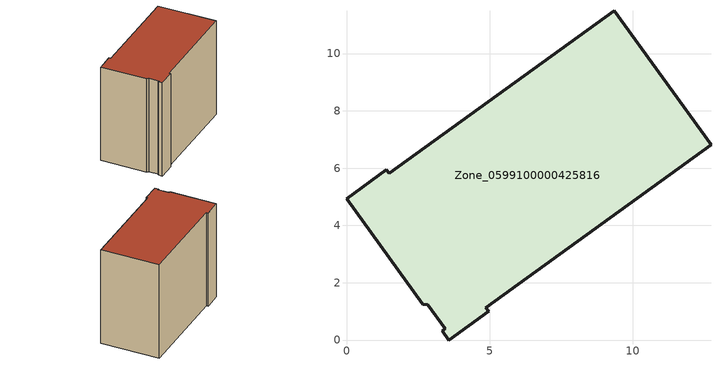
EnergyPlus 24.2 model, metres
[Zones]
Zone_0599100000425816
 floor ground (C_G): 2.67,1.25 0,4.94 1.4,5.94 1.49,5.82 9.34,11.49 12.72,6.81 4.87,1.14 4.96,1.01 3.57,0 3.33,0.32 3.44,0.39 2.84,1.24 z0
 wall outside (C_F): 3.57,0 4.96,1.01 4.87,1.14 12.72,6.81 9.34,11.49 1.49,5.82 1.4,5.94 0,4.94 2.67,1.25 2.84,1.24 3.44,0.39 3.33,0.32 3.57,0 z0:9.76
 roof outside (C_R): 2.67,1.25 2.84,1.24 3.44,0.39 3.33,0.32 3.57,0 4.96,1.01 4.87,1.14 12.72,6.81 9.34,11.49 1.49,5.82 1.4,5.94 0,4.94 z9.76
[BUILDING]
Pand.0599100000425816: North Axis=0; Terrain=City; Loads Convergence Tolerance Value=0.04; Temperature Convergence Tolerance Value=0.4; Solar Distribution=FullExterior; Maximum Number of Warmup Days=25; Minimum Number of Warmup Days=1
[Site:Location]
Rotterdam.The.Hague.AP_ZH_NLD Design_Conditions: Latitude=51.96; Longitude=4.45; Time Zone=1; Elevation=-4.5
[SITE:GROUNDTEMPERATURE:BUILDINGSURFACE]
18, 18, 18, 18, 18, 18, 18, 18, 18, 18, 18, 18
[MATERIAL] Thermal Absorptance=0.9; Solar Absorptance=0.7; Visible Absorptance=0.7
Name | Roughness | Thickness | Conductivity | Density | Specific Heat
G.TI.2006-2014 | MediumSmooth | 0.15 | 0.06 | 540 | 1210
F.TI.2006-2014 | Rough | 0.3 | 0.12 | 1920 | 840
R.TI.2006-2014 | MediumRough | 0.2 | 0.08 | 1500 | 1000
[CONSTRUCTION]
C_G: G.TI.2006-2014
C_F: F.TI.2006-2014
C_R: R.TI.2006-2014
[ZONE]
Zone_0599100000425816: Type=1; Multiplier=1; Ceiling Height=Autocalculate; Volume=Autocalculate; Floor Area=autocalculate; Part of Total Floor Area=Yes
[ZONEINFILTRATION:DESIGNFLOWRATE]
Infil_Zone_0599100000425816: Zone or ZoneList or Space or SpaceList=Zone_0599100000425816; Schedule=AlwaysOn; Design Flow Rate Calculation Method=Flow/Area; Flow Rate per Floor Area=0.0015; Constant Term Coefficient=1; Temperature Term Coefficient=0; Velocity Term Coefficient=0; Velocity Squared Term Coefficient=0
[HVACTEMPLATE:ZONE:IDEALLOADSAIRSYSTEM]
Zone_0599100000425816: Maximum Heating Supply Air Temperature=50; Minimum Cooling Supply Air Temperature=13; Maximum Heating Supply Air Humidity Ratio=0.0156; Minimum Cooling Supply Air Humidity Ratio=0.0077; Heating Limit=NoLimit; Cooling Limit=NoLimit; Dehumidification Control Type=ConstantSensibleHeatRatio; Cooling Sensible Heat Ratio=0.7; Dehumidification Setpoint=60; Humidification Control Type=None; Humidification Setpoint=30; Outdoor Air Method=None; Outdoor Air Flow Rate per Person=0.00944; Outdoor Air Flow Rate per Zone Floor Area=0; Outdoor Air Flow Rate per Zone=0; Demand Controlled Ventilation Type=None; Outdoor Air Economizer Type=NoEconomizer; Heat Recovery Type=None; Sensible Heat Recovery Effectiveness=0.7; Latent Heat Recovery Effectiveness=0.65
[ZONECONTROL:THERMOSTAT]
ThermostatControl_Zone_0599100000425816: Zone or ZoneList=Zone_0599100000425816; Control Type Schedule=DualSetpointControlType; Control 1=Thermostat_Zone_0599100000425816; Temperature Difference Between Cutout And Setpoint=0
[THERMOSTATSETPOINT:DUALSETPOINT]
Thermostat_Zone_0599100000425816: Heating Setpoint Temperature Schedule=HeatingSetpoint_Zone_0599100000425816; Cooling Setpoint Temperature Schedule=CoolingSetpoint_Zone_0599100000425816
[SCHEDULE:COMPACT]
HeatingSetpoint_Zone_0599100000425816: Through: 12/31, For: AllDays, Until: 24:00, 21
CoolingSetpoint_Zone_0599100000425816: Through: 12/31, For: AllDays, Until: 24:00, 24
DualSetpointControlType: Through: 12/31, For: AllDays, Until: 24:00, 4
AlwaysOn: Through: 12/31, For: AllDays, Until: 24:00, 1
